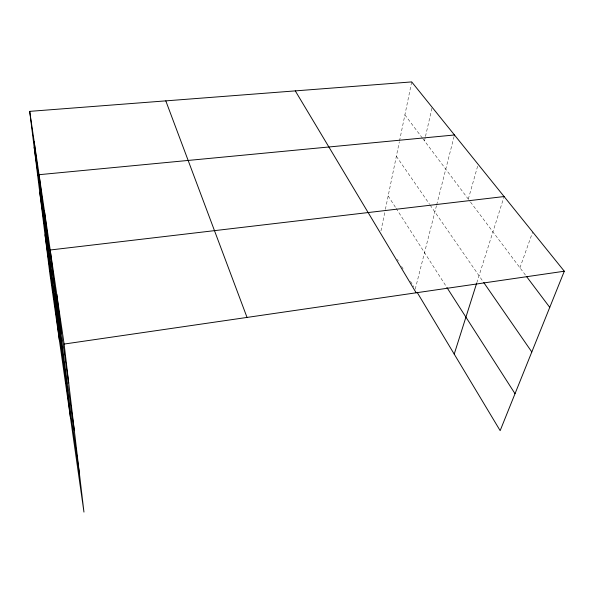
<?xml version="1.0" encoding="UTF-8"?>
<svg xmlns="http://www.w3.org/2000/svg" width="594" height="594" viewBox="0 0 594 594"><rect width="100%" height="100%" fill="white"/><g stroke="black" fill="none" stroke-linecap="round" stroke-linejoin="round"><path stroke-width="0.45" stroke-dasharray="2.97 2.23" d="M380.962 230.866L385.209 210.269M385.395 209.37L399.324 141.869M399.51 140.971L411.694 81.913M424.472 140.867L425.282 137.333M425.482 136.449L432.157 107.299M415.228 289.159L436.464 205.71M436.694 204.819L454.469 134.979M468.302 199.116L478.148 164.352M476.804 282.781L504.106 196.547M519.95 267.768L532.684 231.994M404.9 114.842L422.297 137.971M422.846 138.699L469.943 201.299M470.493 202.027L525.475 275.104M396.346 156.289L429.603 204.329M430.13 205.093L483.226 281.786M388.164 195.938L395.656 207.61M396.153 208.39L446.384 286.694M397.356 259.385L398.299 260.952M401.589 266.431L403.467 269.565M410.521 281.318L413.818 286.805"/><path stroke-width="0.89" d="M454.217 354.113L476.522 283.665M29.7 111.36L64.122 344.06L83.962 512.087L49.762 272.936L29.7 111.36L411.694 81.913L564.3 271.22L500.155 430.643L417.099 292.278M64.122 344.06L564.3 271.22M504.106 196.547L50.208 249.992L70.567 418.414M454.469 134.979L39.07 174.695L59.43 340.533M526.574 276.574L549.754 307.373M483.754 282.544L531.808 351.967M446.881 287.474L515.02 393.696M295.285 90.882L416.164 292.79M165.8 100.869L247.03 317.419M34.162 147.305L68.718 382.981M39.739 192.196L74.309 430.316M45.025 234.771L79.462 473.96M34.155 141.476L38.684 178.126M44.35 210.373L48.968 248.27M56.757 294.268L61.39 333.026"/></g></svg>
